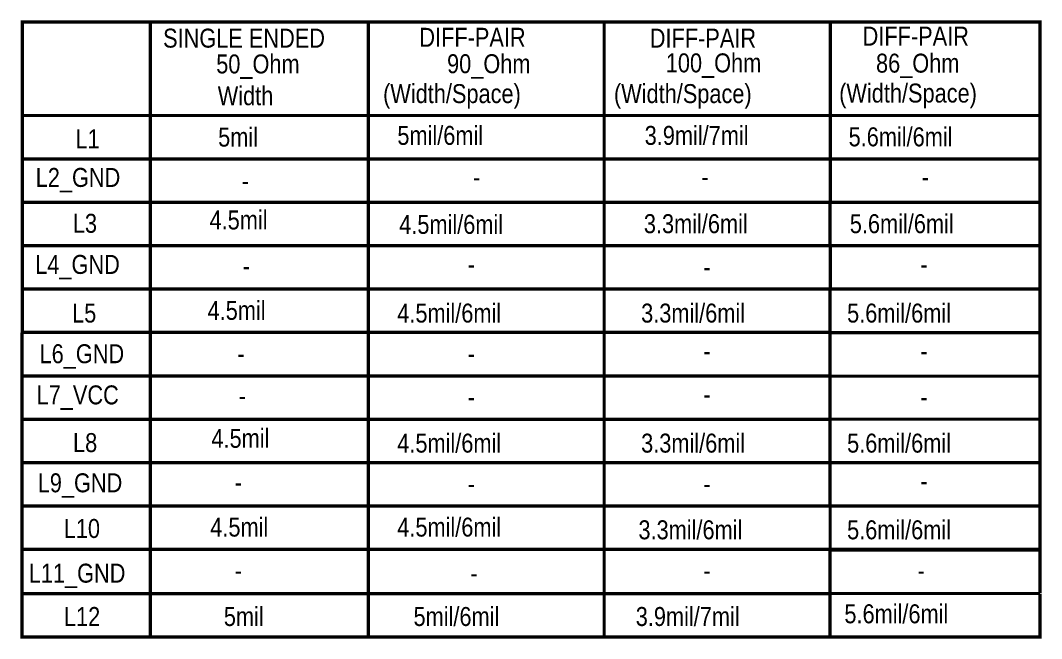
# Model space of a CAD drawing. Extents: x -92 to 135, y -31 to 116.
# Drawn here: x 86.61 to 134.47, y 87.1 to 116.08 of the extents above; entities that cross this region are included whole.
import ezdxf

# ---------------------------------------------------------------- set-up
doc = ezdxf.new("R2010")
doc.units = 0
doc.layers.add('BG_SILKSCREEN_TOP', color=1, linetype='CONTINUOUS')

msp = doc.modelspace()

# ---------------------------------------------------------------- linework, layer by layer
at = {"layer": 'BG_SILKSCREEN_TOP', "const_width": 0.150114}
for points in [[(92.693998, 116.002308), (86.69401, 116.002308), (86.69401, 111.622332), (124.563886, 111.622332), (124.563886, 116.002308), (92.693998, 116.002308), (92.693998, 95.352362)], [(102.914958, 116.002308), (102.914958, 95.352362)], [(113.963958, 116.002308), (113.963958, 95.352362)], [(124.563886, 116.002308), (134.389368, 116.002308), (134.389368, 95.342456), (124.55398, 95.342456)], [(86.69401, 111.622332), (86.69401, 109.582458), (124.563886, 109.582458), (124.563886, 111.622332), (134.387336, 111.622332)], [(124.563886, 109.582458), (124.563886, 107.55249), (86.69401, 107.55249), (86.69401, 109.582458)], [(124.563886, 109.582458), (134.386574, 109.582458)], [(86.69401, 107.55249), (86.69401, 105.522522), (124.55398, 105.522522), (124.55398, 107.55249), (134.38759, 107.55249)], [(124.563886, 105.512362), (124.563886, 103.482394), (86.69401, 103.482394), (86.69401, 105.512362)], [(124.55398, 105.522522), (134.390384, 105.522522)], [(86.69401, 103.482394), (86.69401, 101.452426), (124.55398, 101.452426), (124.55398, 103.482394), (134.38759, 103.482394)], [(86.68385, 101.44252), (86.68385, 99.412298), (124.55398, 99.412298), (124.55398, 101.44252), (134.386574, 101.44252)], [(86.68385, 99.402392), (86.68385, 97.372424), (124.55398, 97.372424), (124.55398, 99.402392), (134.387336, 99.402392)], [(86.68385, 97.38233), (86.68385, 95.342456), (124.55398, 95.342456), (124.55398, 97.38233), (134.388098, 97.38233)], [(134.389368, 95.342456), (134.389368, 93.312488), (86.68385, 93.312488), (86.68385, 95.342456)], [(92.693998, 95.341694), (92.693998, 93.311726)], [(102.916482, 95.34398), (102.916482, 93.314012)], [(113.965482, 95.34398), (113.965482, 93.314012)], [(124.55398, 95.342456), (124.55398, 93.312488)], [(134.389368, 93.312488), (134.389368, 91.28252), (86.68385, 91.28252), (86.68385, 93.312488)], [(92.693998, 93.312996), (92.693998, 91.283028)], [(102.916482, 93.31198), (102.916482, 91.282012)], [(113.967514, 93.31198), (113.967514, 91.282012)], [(124.557028, 93.311218), (124.557028, 91.28125)], [(86.682834, 91.246198), (86.682834, 89.206324), (124.552964, 89.206324), (124.552964, 91.246198), (134.387082, 91.246198)], [(92.693998, 91.280996), (92.693998, 89.251028)], [(102.916482, 91.27998), (102.916482, 89.250012)], [(113.965482, 91.27998), (113.965482, 89.250012)], [(134.390384, 91.262962), (134.390384, 89.232994)], [(86.682834, 89.214198), (86.682834, 87.174324), (124.552964, 87.174324), (124.552964, 89.214198), (134.387082, 89.214198)], [(92.693998, 89.248996), (92.693998, 87.219028)], [(102.916482, 89.24798), (102.916482, 87.218012)], [(113.965482, 89.24798), (113.965482, 87.218012)]]:
    msp.add_lwpolyline(points, dxfattribs=at)
at = {"layer": 'BG_SILKSCREEN_TOP'}
msp.add_lwpolyline([(124.552964, 87.174324, 0.1524, 0.1524, 0), (134.388098, 87.174324, 0.1524, 0.1524, 0), (134.388098, 87.175848, 0.150114, 0.150114, 0), (134.388098, 89.205816, 0.150114, 0.150114, 0)], format="xyseb", dxfattribs=at)

# ---------------------------------------------------------------- texts
at = {"layer": 'BG_SILKSCREEN_TOP', "width": 0.857143}
for s, p in [('SINGLE ENDED', (93.293946, 114.802412)), ('DIFF-PAIR', (105.303828, 114.84229)), ('DIFF-PAIR', (116.103908, 114.802412)), ('DIFF-PAIR', (126.078234, 114.896392)), ('50_Ohm', (95.783908, 113.592356)), ('90_Ohm', (106.604054, 113.602516)), ('100_Ohm', (116.85397, 113.642394)), ('86_Ohm', (126.706376, 113.629948)), ('Width', (95.854012, 112.102392)), ('(Width/Space)', (103.60406, 112.202468)), ('(Width/Space)', (114.423952, 112.202468)), ('(Width/Space)', (124.979176, 112.22736)), ('5mil', (95.874078, 110.16234)), ('5mil/6mil', (104.273858, 110.24235)), ('3.9mil/7mil', (115.863878, 110.24235)), ('5.6mil/6mil', (125.421644, 110.174532)), ('L1', (89.183972, 110.08233)), ('L2_GND', (87.324184, 108.272072)), ('-', (107.813856, 108.282486)), ('-', (118.52402, 108.302298)), ('-', (128.852168, 108.29163)), ('-', (96.984058, 108.112306)), ('4.5mil', (95.471234, 106.278426)), ('L3', (89.06383, 106.12247)), ('4.5mil/6mil', (104.359964, 106.070908)), ('3.3mil/6mil', (115.825778, 106.103674)), ('5.6mil/6mil', (125.477778, 106.103674)), ('L4_GND', (87.30107, 104.193848)), ('-', (97.023936, 104.122474)), ('-', (107.570778, 104.198674)), ('-', (118.619778, 104.071674)), ('-', (128.779778, 104.198674)), ('4.5mil', (95.378778, 102.039674)), ('L5', (89.028778, 101.912674)), ('4.5mil/6mil', (104.268778, 101.912674)), ('3.3mil/6mil', (115.698778, 101.912674)), ('5.6mil/6mil', (125.350778, 101.912674)), ('L6_GND', (87.504778, 100.007674)), ('-', (118.619778, 100.134674)), ('-', (128.779778, 100.134674)), ('-', (96.775778, 100.007674)), ('-', (107.570778, 100.007674)), ('L7_VCC', (87.367618, 98.077782)), ('-', (96.836738, 98.03511)), ('-', (107.570778, 97.975674)), ('-', (118.619778, 98.102674)), ('-', (128.779778, 97.975674)), ('L8', (89.07399, 95.842328)), ('4.5mil', (95.55861, 96.041718)), ('4.5mil/6mil', (104.268778, 95.816674)), ('3.3mil/6mil', (115.698778, 95.816674)), ('5.6mil/6mil', (125.350778, 95.816674)), ('L9_GND', (87.418418, 93.956378)), ('-', (96.64573, 93.977206)), ('-', (107.570778, 93.911674)), ('-', (118.619778, 93.911674)), ('-', (128.779778, 94.038674)), ('L10', (88.637872, 91.814904)), ('4.5mil', (95.505778, 91.879674)), ('4.5mil/6mil', (104.268778, 91.879674)), ('3.3mil/6mil', (115.571778, 91.752674)), ('5.6mil/6mil', (125.350778, 91.752674)), ('L11_GND', (86.996778, 89.720674)), ('-', (96.648778, 89.847674)), ('-', (107.697778, 89.720674)), ('-', (118.619778, 89.847674)), ('-', (128.652778, 89.847674)), ('L12', (88.647778, 87.688674)), ('5mil', (96.140778, 87.688674)), ('5mil/6mil', (105.030778, 87.688674)), ('3.9mil/7mil', (115.444778, 87.688674)), ('5.6mil/6mil', (125.223778, 87.815674))]:
    msp.add_text(s, height=0.889, dxfattribs=at).set_placement(p)

doc.saveas('drawing.dxf')
